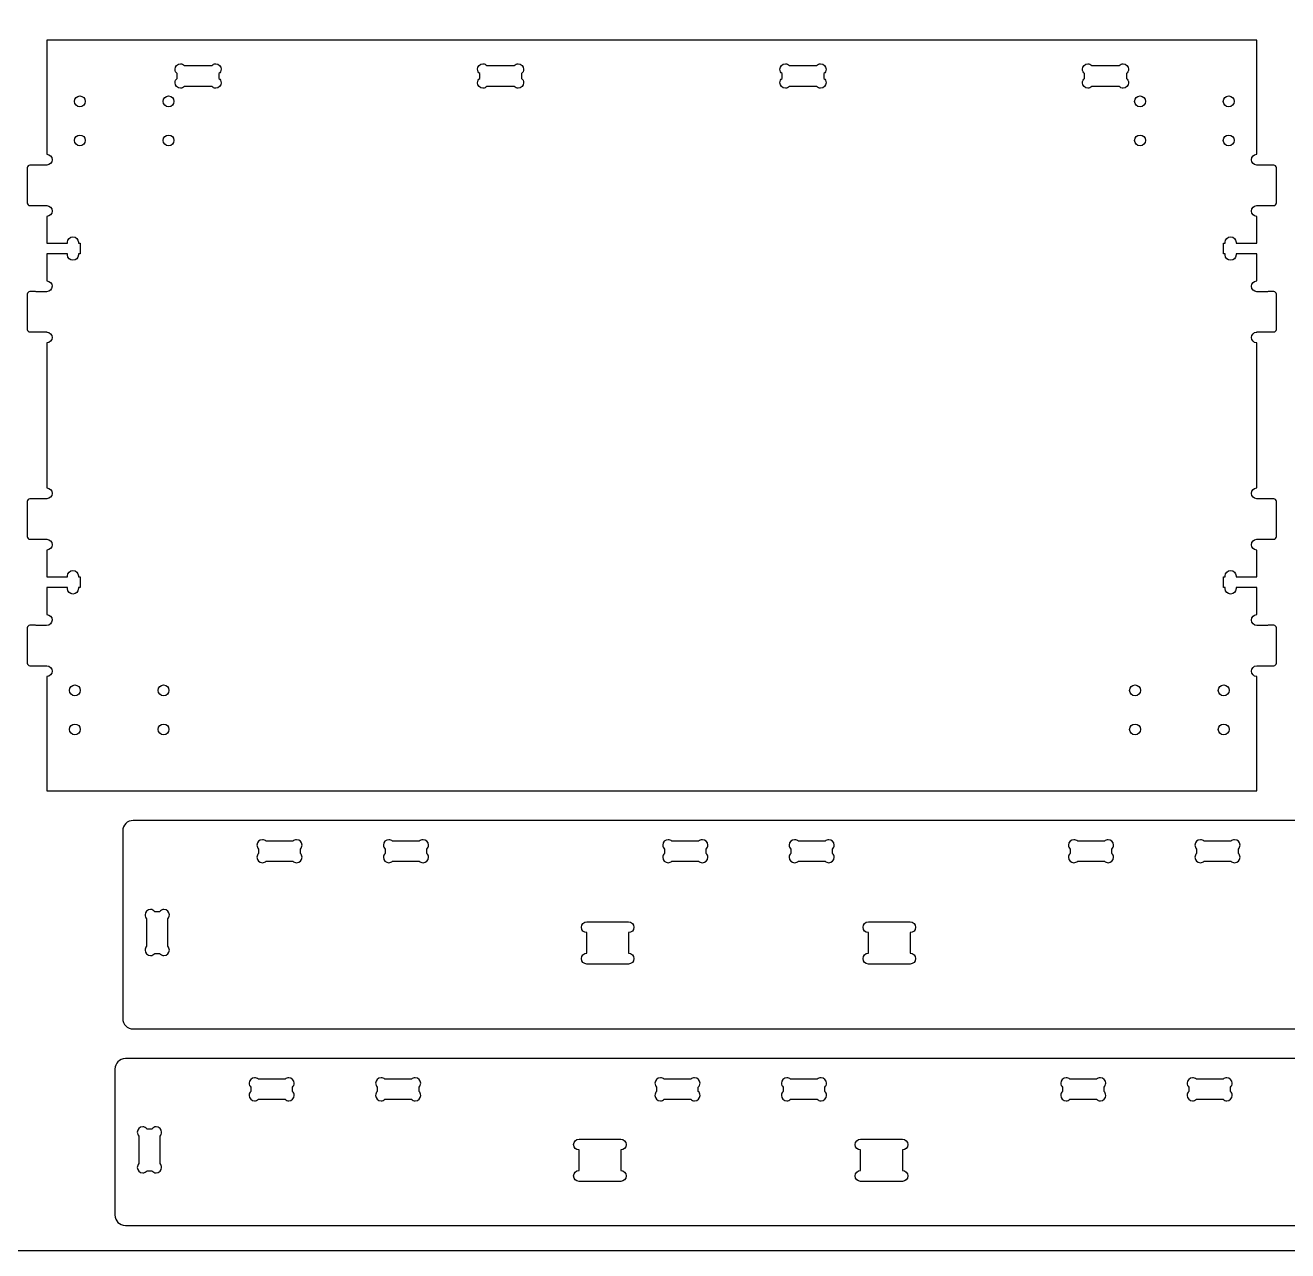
# Model space of a CAD drawing. Extents: x 0 to 4896, y 0 to 5028.
# Drawn here: x 798 to 1567, y 1248 to 1995 of the extents above; entities that cross this region are included whole.
import ezdxf

# ---------------------------------------------------------------- set-up
doc = ezdxf.new("R2010")
doc.units = 0
doc.layers.add('Layer_1', color=7, linetype='CONTINUOUS')

msp = doc.modelspace()

# ---------------------------------------------------------------- linework, layer by layer
at = {"layer": 'Layer_1', "color": 3}
msp.add_lwpolyline([(0.635, 2467.488066), (2438.984285, 2467.488066), (2438.984285, 1248.338922), (0.635, 1248.338922), (0.635, 2467.488066)], dxfattribs=at)
at = {"layer": 'Layer_1', "color": 7}
for points in [[(811.517864, 1985.670739), (811.517864, 1916.138239)], [(1548.082615, 1916.138239), (1548.082615, 1985.670739), (811.517864, 1985.670739), (811.517864, 1985.670739)], [(892.841891, 1971.242128), (892.841891, 1971.242128)], [(895.170224, 1970.280879), (911.962447, 1970.280879)], [(1077.00064, 1971.242128), (1077.00064, 1971.242128)], [(1079.328973, 1970.280879), (1096.121196, 1970.280879)], [(1261.15064, 1971.242128), (1261.15064, 1971.242128)], [(1263.478973, 1970.280879), (1280.271196, 1970.280879)], [(1445.300668, 1971.242128), (1445.300668, 1971.242128)], [(1447.629002, 1970.280879), (1464.421224, 1970.280879)], [(890.866336, 1962.343379), (890.866336, 1965.289214)], [(916.266336, 1965.289214), (916.266336, 1962.343379)], [(1075.025084, 1962.343379), (1075.025084, 1965.289214)], [(1100.425084, 1965.289214), (1100.425084, 1962.343379)], [(1259.175084, 1962.343379), (1259.175084, 1965.289214)], [(1284.575084, 1965.289214), (1284.575084, 1962.343379)], [(1443.325113, 1962.343379), (1443.325113, 1965.289214)], [(1468.725113, 1965.289214), (1468.725113, 1962.343379)], [(911.953698, 1957.360463), (895.178973, 1957.360463)], [(1096.112447, 1957.360463), (1079.337722, 1957.360463)], [(1280.262447, 1957.360463), (1263.487722, 1957.360463)], [(1464.412475, 1957.360463), (1447.63775, 1957.360463)], [(831.581889, 1951.645463), (831.581889, 1951.645463)], [(885.592167, 1951.645463), (885.592167, 1951.645463)], [(1477.050668, 1951.645463), (1477.050668, 1951.645463)], [(1531.060946, 1951.645463), (1531.060946, 1951.645463)], [(831.581889, 1927.868241), (831.581889, 1927.868241)], [(885.592167, 1927.868241), (885.592167, 1927.868241)], [(1477.050668, 1927.868241), (1477.050668, 1927.868241)], [(1531.060946, 1927.868241), (1531.060946, 1927.868241)], [(799.549667, 1907.918516), (799.549667, 1886.487408)], [(811.517864, 1909.550325), (811.517864, 1909.506016), (809.912584, 1909.506016), (801.128418, 1909.506016)], [(1558.46303, 1909.506016), (1549.678864, 1909.506016), (1548.082615, 1909.506016), (1548.082615, 1909.550325)], [(1560.041782, 1886.487408), (1560.041782, 1907.918516)], [(801.128418, 1884.899908), (805.158833, 1884.899908), (811.517864, 1884.899908), (811.517864, 1884.855881)], [(1548.082615, 1884.855881), (1548.082615, 1884.899908), (1554.432615, 1884.899908), (1558.46303, 1884.899908)], [(811.517864, 1878.267685), (811.517864, 1861.98685), (824.094251, 1861.98685), (824.094251, 1862.577823)], [(1535.497197, 1862.577823), (1535.497197, 1861.98685), (1548.082615, 1861.98685), (1548.082615, 1878.267685)], [(830.664667, 1862.577823), (830.664667, 1861.98685), (831.811336, 1861.98685), (831.811336, 1855.416434), (830.664667, 1855.416434), (830.664667, 1854.834492)], [(1528.926782, 1854.834492), (1528.926782, 1855.416434), (1527.780113, 1855.416434), (1527.780113, 1861.98685), (1528.926782, 1861.98685), (1528.926782, 1862.577823)], [(824.094251, 1854.834492), (824.094251, 1855.416434), (811.517864, 1855.416434), (811.517864, 1839.003519)], [(1548.082615, 1839.003519), (1548.082615, 1855.416434), (1535.497197, 1855.416434), (1535.497197, 1854.834492)], [(799.549667, 1830.924908), (799.549667, 1809.493516)], [(804.497587, 1832.512408), (801.128418, 1832.512408)], [(811.367722, 1832.415323), (805.273698, 1832.415323)], [(1554.31775, 1832.415323), (1548.223726, 1832.415323)], [(1558.46303, 1832.512408), (1555.093862, 1832.512408)], [(1560.041782, 1809.493516), (1560.041782, 1830.924908)], [(801.128418, 1807.906016), (805.07078, 1807.906016), (809.912584, 1807.906016), (811.517864, 1807.906016), (811.517864, 1807.86199)], [(1548.082615, 1807.86199), (1548.082615, 1807.906016), (1549.678864, 1807.906016), (1554.520668, 1807.906016), (1558.46303, 1807.906016)], [(811.517864, 1801.273794), (811.517864, 1712.911992)], [(1548.082615, 1712.911992), (1548.082615, 1801.273794)], [(799.549667, 1704.69227), (799.549667, 1683.260879)], [(811.517864, 1706.323796), (811.517864, 1706.27977), (809.912584, 1706.27977), (801.128418, 1706.27977)], [(1558.46303, 1706.27977), (1549.678864, 1706.27977), (1548.082615, 1706.27977), (1548.082615, 1706.323796)], [(1560.041782, 1683.260879), (1560.041782, 1704.69227)], [(801.128418, 1681.673379), (805.158833, 1681.673379), (811.517864, 1681.673379), (811.517864, 1681.629352)], [(1548.082615, 1681.629352), (1548.082615, 1681.673379), (1554.432615, 1681.673379), (1558.46303, 1681.673379)], [(811.517864, 1675.041156), (811.517864, 1658.760603), (824.094251, 1658.760603), (824.094251, 1659.351294)], [(1535.497197, 1659.351294), (1535.497197, 1658.760603), (1548.082615, 1658.760603), (1548.082615, 1675.041156)], [(830.664667, 1659.351294), (830.664667, 1658.760603), (831.811336, 1658.760603), (831.811336, 1652.189905), (830.664667, 1652.189905), (830.664667, 1651.607963)], [(1528.926782, 1651.607963), (1528.926782, 1652.189905), (1527.780113, 1652.189905), (1527.780113, 1658.760603), (1528.926782, 1658.760603), (1528.926782, 1659.351294)], [(824.094251, 1651.607963), (824.094251, 1652.189905), (811.517864, 1652.189905), (811.517864, 1635.77699)], [(1548.082615, 1635.77699), (1548.082615, 1652.189905), (1535.497197, 1652.189905), (1535.497197, 1651.607963)], [(799.549667, 1627.698379), (799.549667, 1606.26727)], [(804.497587, 1629.285879), (801.128418, 1629.285879)], [(811.367722, 1629.188794), (805.273698, 1629.188794)], [(1554.31775, 1629.188794), (1548.223726, 1629.188794)], [(1558.46303, 1629.285879), (1555.093862, 1629.285879)], [(1560.041782, 1606.26727), (1560.041782, 1627.698379)], [(801.128418, 1604.67977), (805.07078, 1604.67977), (809.912584, 1604.67977), (811.517864, 1604.67977), (811.517864, 1604.635461)], [(1548.082615, 1604.635461), (1548.082615, 1604.67977), (1549.678864, 1604.67977), (1554.520668, 1604.67977), (1558.46303, 1604.67977)], [(811.517864, 1598.047548), (811.517864, 1528.506016), (1548.082615, 1528.506016), (1548.082615, 1598.047548)], [(828.530502, 1592.923239), (828.530502, 1592.923239)], [(882.54078, 1592.923239), (882.54078, 1592.923239)], [(1474.00803, 1592.923239), (1474.00803, 1592.923239)], [(1528.018308, 1592.923239), (1528.018308, 1592.923239)], [(828.530502, 1569.146016), (828.530502, 1569.146016)], [(882.54078, 1569.146016), (882.54078, 1569.146016)], [(1474.00803, 1569.146016), (1474.00803, 1569.146016)], [(1528.018308, 1569.146016), (1528.018308, 1569.146016)], [(1613.297115, 1510.404283), (864.032647, 1510.404283), (864.032647, 1510.404283)], [(857.682647, 1504.054283), (857.682647, 1389.789561)], [(940.417784, 1493.012339), (940.417784, 1490.366505)], [(942.69306, 1498.701092), (942.69306, 1498.701092)], [(961.222642, 1497.76609), (945.003896, 1497.76609)], [(965.817784, 1490.366505), (965.817784, 1493.012339)], [(1017.411393, 1493.012339), (1017.411393, 1490.366505)], [(1019.686951, 1498.701092), (1019.686951, 1498.701092)], [(1038.216533, 1497.76609), (1021.997504, 1497.76609)], [(1042.811393, 1490.366505), (1042.811393, 1493.012339)], [(1187.468062, 1493.012339), (1187.468062, 1490.366505)], [(1189.743338, 1498.701092), (1189.743338, 1498.701092)], [(1208.273202, 1497.76609), (1192.054173, 1497.76609)], [(1212.868062, 1490.366505), (1212.868062, 1493.012339)], [(1264.461671, 1493.012339), (1264.461671, 1490.366505)], [(1266.737229, 1498.701092), (1266.737229, 1498.701092)], [(1285.266811, 1497.76609), (1269.047782, 1497.76609)], [(1289.861671, 1490.366505), (1289.861671, 1493.012339)], [(1434.518368, 1493.012339), (1434.518368, 1490.366505)], [(1436.793644, 1498.701092), (1436.793644, 1498.701092)], [(1455.323226, 1497.76609), (1439.104479, 1497.76609)], [(1459.918368, 1490.366505), (1459.918368, 1493.012339)], [(1511.511977, 1493.012339), (1511.511977, 1490.366505)], [(1513.787535, 1498.701092), (1513.787535, 1498.701092)], [(1532.317117, 1497.76609), (1516.098088, 1497.76609)], [(1536.911977, 1490.366505), (1536.911977, 1493.012339)], [(945.003896, 1485.613036), (961.222642, 1485.613036)], [(1021.997504, 1485.613036), (1038.216533, 1485.613036)], [(1192.054173, 1485.613036), (1208.273202, 1485.613036)], [(1269.047782, 1485.613036), (1285.266811, 1485.613036)], [(1439.104479, 1485.613036), (1455.323226, 1485.613036)], [(1516.098088, 1485.613036), (1532.317117, 1485.613036)], [(874.562922, 1456.182339), (874.562922, 1456.182339)], [(880.154309, 1454.850814), (877.208756, 1454.850814)], [(872.217091, 1450.555674), (872.217091, 1433.754703)], [(885.137507, 1433.763452), (885.137507, 1450.546925)], [(1140.231118, 1448.677203), (1165.631118, 1448.677203)], [(1140.231118, 1448.677203), (1140.231118, 1448.677203)], [(1311.698616, 1448.677203), (1337.098616, 1448.677203)], [(1311.698616, 1448.677203), (1311.698616, 1448.677203)], [(1140.231118, 1429.547616), (1140.231118, 1442.071228)], [(1165.639584, 1442.071228), (1165.631118, 1442.071228), (1165.631118, 1429.547616), (1165.639584, 1429.547616)], [(1311.698616, 1429.547616), (1311.698616, 1442.071228)], [(1337.107082, 1442.071228), (1337.098616, 1442.071228), (1337.098616, 1429.547616), (1337.107082, 1429.547616)], [(877.200007, 1429.450814), (880.154309, 1429.450814)], [(1165.631118, 1422.941923), (1140.231118, 1422.941923)], [(1337.098616, 1422.941923), (1311.698616, 1422.941923)], [(864.032647, 1383.439561), (1613.297115, 1383.439561)], [(1608.55691, 1365.33811), (859.292442, 1365.33811), (859.292442, 1365.33811)], [(852.942442, 1358.98811), (852.942442, 1270.123388)], [(937.952856, 1353.705192), (937.952856, 1353.705192)], [(1014.946747, 1353.705192), (1014.946747, 1353.705192)], [(1185.003133, 1353.705192), (1185.003133, 1353.705192)], [(1261.997024, 1353.705192), (1261.997024, 1353.705192)], [(1432.053439, 1353.705192), (1432.053439, 1353.705192)], [(1509.04733, 1353.705192), (1509.04733, 1353.705192)], [(935.67758, 1348.016721), (935.67758, 1345.370888)], [(956.482438, 1352.77019), (940.263691, 1352.77019)], [(961.07758, 1345.370888), (961.07758, 1348.016721)], [(1012.671189, 1348.016721), (1012.671189, 1345.370888)], [(1033.476329, 1352.77019), (1017.2573, 1352.77019)], [(1038.071189, 1345.370888), (1038.071189, 1348.016721)], [(1182.727858, 1348.016721), (1182.727858, 1345.370888)], [(1203.532998, 1352.77019), (1187.313969, 1352.77019)], [(1208.127858, 1345.370888), (1208.127858, 1348.016721)], [(1259.721467, 1348.016721), (1259.721467, 1345.370888)], [(1280.526607, 1352.77019), (1264.307578, 1352.77019)], [(1285.121467, 1345.370888), (1285.121467, 1348.016721)], [(1429.778164, 1348.016721), (1429.778164, 1345.370888)], [(1450.583022, 1352.77019), (1434.364275, 1352.77019)], [(1455.178164, 1345.370888), (1455.178164, 1348.016721)], [(1506.771773, 1348.016721), (1506.771773, 1345.370888)], [(1527.576913, 1352.77019), (1511.357884, 1352.77019)], [(1532.171773, 1345.370888), (1532.171773, 1348.016721)], [(940.263691, 1340.617136), (956.482438, 1340.617136)], [(1017.2573, 1340.617136), (1033.476329, 1340.617136)], [(1187.313969, 1340.617136), (1203.532998, 1340.617136)], [(1264.307578, 1340.617136), (1280.526607, 1340.617136)], [(1434.364275, 1340.617136), (1450.583022, 1340.617136)], [(1511.357884, 1340.617136), (1527.576913, 1340.617136)], [(869.822718, 1323.824914), (869.822718, 1323.824914)], [(875.414104, 1322.493108), (872.468551, 1322.493108)], [(867.476887, 1318.197968), (867.476887, 1301.396996)], [(880.397302, 1301.405745), (880.397302, 1318.189219)], [(1135.490913, 1316.310748), (1160.890913, 1316.310748)], [(1135.490913, 1316.310748), (1135.490913, 1316.310748)], [(1306.958411, 1316.310748), (1332.358411, 1316.310748)], [(1306.958411, 1316.310748), (1306.958411, 1316.310748)], [(1135.490913, 1297.181443), (1135.490913, 1309.705054)], [(1160.89938, 1309.705054), (1160.890913, 1309.705054), (1160.890913, 1297.181443), (1160.89938, 1297.181443)], [(1306.958411, 1297.181443), (1306.958411, 1309.705054)], [(1332.366878, 1309.705054), (1332.358411, 1309.705054), (1332.358411, 1297.181443), (1332.366878, 1297.181443)], [(872.459802, 1297.093108), (875.414104, 1297.093108)], [(1160.890913, 1290.575468), (1135.490913, 1290.575468)], [(1332.358411, 1290.575468), (1306.958411, 1290.575468)], [(859.292442, 1263.773388), (1608.55691, 1263.773388)]]:
    msp.add_lwpolyline(points, dxfattribs=at)
for points in [[(889.534529, 1967.935048), (889.534529, 1969.76413), (891.012527, 1971.242128), (892.841891, 1971.242128)], [(890.866336, 1965.289214), (890.058616, 1965.889783), (889.534529, 1966.846516), (889.534529, 1967.935048)], [(892.841891, 1971.242128), (893.752058, 1971.242128), (894.574171, 1970.872699), (895.170224, 1970.280879)], [(911.962447, 1970.280879), (912.5585, 1970.872699), (913.380613, 1971.242128), (914.29078, 1971.242128)], [(914.29078, 1971.242128), (916.120144, 1971.242128), (917.598142, 1969.76413), (917.598142, 1967.935048)], [(917.598142, 1967.935048), (917.598142, 1966.846516), (917.073773, 1965.889783), (916.266336, 1965.289214)], [(1073.693278, 1967.935048), (1073.693278, 1969.76413), (1075.171276, 1971.242128), (1077.00064, 1971.242128)], [(1075.025084, 1965.289214), (1074.217647, 1965.889783), (1073.693278, 1966.846516), (1073.693278, 1967.935048)], [(1077.00064, 1971.242128), (1077.911089, 1971.242128), (1078.73292, 1970.872699), (1079.328973, 1970.280879)], [(1096.121196, 1970.280879), (1096.717249, 1970.872699), (1097.539362, 1971.242128), (1098.449529, 1971.242128)], [(1098.449529, 1971.242128), (1100.278893, 1971.242128), (1101.756891, 1969.76413), (1101.756891, 1967.935048)], [(1101.756891, 1967.935048), (1101.756891, 1966.846516), (1101.232804, 1965.889783), (1100.425084, 1965.289214)], [(1257.843278, 1967.935048), (1257.843278, 1969.76413), (1259.321276, 1971.242128), (1261.15064, 1971.242128)], [(1259.175084, 1965.289214), (1258.367647, 1965.889783), (1257.843278, 1966.846516), (1257.843278, 1967.935048)], [(1261.15064, 1971.242128), (1262.061089, 1971.242128), (1262.88292, 1970.872699), (1263.478973, 1970.280879)], [(1280.271196, 1970.280879), (1280.867249, 1970.872699), (1281.689362, 1971.242128), (1282.599529, 1971.242128)], [(1282.599529, 1971.242128), (1284.428893, 1971.242128), (1285.906891, 1969.76413), (1285.906891, 1967.935048)], [(1285.906891, 1967.935048), (1285.906891, 1966.846516), (1285.382804, 1965.889783), (1284.575084, 1965.289214)], [(1441.993306, 1967.935048), (1441.993306, 1969.76413), (1443.471304, 1971.242128), (1445.300668, 1971.242128)], [(1443.325113, 1965.289214), (1442.517675, 1965.889783), (1441.993306, 1966.846516), (1441.993306, 1967.935048)], [(1445.300668, 1971.242128), (1446.211117, 1971.242128), (1447.032948, 1970.872699), (1447.629002, 1970.280879)], [(1464.421224, 1970.280879), (1465.017559, 1970.872699), (1465.83939, 1971.242128), (1466.749557, 1971.242128)], [(1466.749557, 1971.242128), (1468.578922, 1971.242128), (1470.056919, 1969.76413), (1470.056919, 1967.935048)], [(1470.056919, 1967.935048), (1470.056919, 1966.846516), (1469.532833, 1965.889783), (1468.725113, 1965.289214)], [(889.534529, 1959.697545), (889.534529, 1960.784948), (890.060027, 1961.742528), (890.866336, 1962.343379)], [(916.266336, 1962.343379), (917.072644, 1961.742528), (917.598142, 1960.784948), (917.598142, 1959.697545)], [(1073.693278, 1959.697545), (1073.693278, 1960.784948), (1074.218776, 1961.742528), (1075.025084, 1962.343379)], [(1100.425084, 1962.343379), (1101.231393, 1961.742528), (1101.756891, 1960.784948), (1101.756891, 1959.697545)], [(1257.843278, 1959.697545), (1257.843278, 1960.784948), (1258.368776, 1961.742528), (1259.175084, 1962.343379)], [(1284.575084, 1962.343379), (1285.381393, 1961.742528), (1285.906891, 1960.784948), (1285.906891, 1959.697545)], [(1441.993306, 1959.697545), (1441.993306, 1960.784948), (1442.518804, 1961.742528), (1443.325113, 1962.343379)], [(1468.725113, 1962.343379), (1469.531422, 1961.742528), (1470.056919, 1960.784948), (1470.056919, 1959.697545)], [(892.841891, 1956.399214), (891.012527, 1956.399214), (889.534529, 1957.868181), (889.534529, 1959.697545)], [(895.178973, 1957.360463), (894.582073, 1956.763563), (893.756573, 1956.399214), (892.841891, 1956.399214)], [(914.29078, 1956.399214), (913.376098, 1956.399214), (912.550316, 1956.763563), (911.953698, 1957.360463)], [(917.598142, 1959.697545), (917.598142, 1957.868181), (916.120144, 1956.399214), (914.29078, 1956.399214)], [(1077.00064, 1956.399214), (1075.171276, 1956.399214), (1073.693278, 1957.868181), (1073.693278, 1959.697545)], [(1079.337722, 1957.360463), (1078.741104, 1956.763563), (1077.915322, 1956.399214), (1077.00064, 1956.399214)], [(1098.449529, 1956.399214), (1097.534847, 1956.399214), (1096.709347, 1956.763563), (1096.112447, 1957.360463)], [(1101.756891, 1959.697545), (1101.756891, 1957.868181), (1100.278893, 1956.399214), (1098.449529, 1956.399214)], [(1261.15064, 1956.399214), (1259.321558, 1956.399214), (1257.843278, 1957.868181), (1257.843278, 1959.697545)], [(1263.487722, 1957.360463), (1262.891104, 1956.763563), (1262.065322, 1956.399214), (1261.15064, 1956.399214)], [(1282.599529, 1956.399214), (1281.684847, 1956.399214), (1280.859347, 1956.763563), (1280.262447, 1957.360463)], [(1285.906891, 1959.697545), (1285.906891, 1957.868181), (1284.428893, 1956.399214), (1282.599529, 1956.399214)], [(1445.300668, 1956.399214), (1443.471586, 1956.399214), (1441.993306, 1957.868181), (1441.993306, 1959.697545)], [(1447.63775, 1957.360463), (1447.041133, 1956.763563), (1446.21535, 1956.399214), (1445.300668, 1956.399214)], [(1466.749557, 1956.399214), (1465.834875, 1956.399214), (1465.009375, 1956.763563), (1464.412475, 1957.360463)], [(1470.056919, 1959.697545), (1470.056919, 1957.868181), (1468.578922, 1956.399214), (1466.749557, 1956.399214)], [(831.581889, 1945.03977), (829.758451, 1945.03977), (828.274527, 1946.523412), (828.274809, 1948.34685)], [(828.274809, 1948.34685), (828.274809, 1950.17057), (829.758451, 1951.645463), (831.581889, 1951.645463)], [(831.581889, 1951.645463), (833.405609, 1951.645463), (834.880502, 1950.17057), (834.880502, 1948.34685)], [(834.880502, 1948.34685), (834.880502, 1946.52313), (833.405609, 1945.03977), (831.581889, 1945.03977)], [(885.592167, 1945.03977), (883.768729, 1945.03977), (882.284804, 1946.523412), (882.285087, 1948.34685)], [(882.285087, 1948.34685), (882.285087, 1950.17057), (883.768729, 1951.645463), (885.592167, 1951.645463)], [(885.592167, 1951.645463), (887.415887, 1951.645463), (888.89078, 1950.17057), (888.89078, 1948.34685)], [(888.89078, 1948.34685), (888.89078, 1946.52313), (887.415887, 1945.03977), (885.592167, 1945.03977)], [(1473.752337, 1948.34685), (1473.752337, 1950.17057), (1475.226948, 1951.645463), (1477.050668, 1951.645463)], [(1477.050668, 1945.03977), (1475.226948, 1945.03977), (1473.752337, 1946.523412), (1473.752337, 1948.34685)], [(1477.050668, 1951.645463), (1478.874388, 1951.645463), (1480.349282, 1950.17057), (1480.349282, 1948.34685)], [(1480.349282, 1948.34685), (1480.349282, 1946.52313), (1478.874388, 1945.03977), (1477.050668, 1945.03977)], [(1527.762615, 1948.34685), (1527.762615, 1950.17057), (1529.237226, 1951.645463), (1531.060946, 1951.645463)], [(1531.060946, 1945.03977), (1529.237226, 1945.03977), (1527.762615, 1946.523412), (1527.762615, 1948.34685)], [(1531.060946, 1951.645463), (1532.884666, 1951.645463), (1534.359559, 1950.17057), (1534.359559, 1948.34685)], [(1534.359559, 1948.34685), (1534.359559, 1946.52313), (1532.884666, 1945.03977), (1531.060946, 1945.03977)], [(831.581889, 1921.262548), (829.758451, 1921.262548), (828.274527, 1922.74619), (828.274809, 1924.569628)], [(828.274809, 1924.569628), (828.274809, 1926.393348), (829.758451, 1927.868241), (831.581889, 1927.868241)], [(831.581889, 1927.868241), (833.405609, 1927.868241), (834.880502, 1926.393348), (834.880502, 1924.569628)], [(834.880502, 1924.569628), (834.880502, 1922.745908), (833.405609, 1921.262548), (831.581889, 1921.262548)], [(885.592167, 1921.262548), (883.768729, 1921.262548), (882.284804, 1922.74619), (882.285087, 1924.569628)], [(882.285087, 1924.569628), (882.285087, 1926.393348), (883.768729, 1927.868241), (885.592167, 1927.868241)], [(885.592167, 1927.868241), (887.415887, 1927.868241), (888.89078, 1926.393348), (888.89078, 1924.569628)], [(888.89078, 1924.569628), (888.89078, 1922.745908), (887.415887, 1921.262548), (885.592167, 1921.262548)], [(1473.752337, 1924.569628), (1473.752337, 1926.393348), (1475.226948, 1927.868241), (1477.050668, 1927.868241)], [(1477.050668, 1921.262548), (1475.226948, 1921.262548), (1473.752337, 1922.74619), (1473.752337, 1924.569628)], [(1477.050668, 1927.868241), (1478.874388, 1927.868241), (1480.349282, 1926.393348), (1480.349282, 1924.569628)], [(1480.349282, 1924.569628), (1480.349282, 1922.745908), (1478.874388, 1921.262548), (1477.050668, 1921.262548)], [(1527.762615, 1924.569628), (1527.762615, 1926.393348), (1529.237226, 1927.868241), (1531.060946, 1927.868241)], [(1531.060946, 1921.262548), (1529.237226, 1921.262548), (1527.762615, 1922.74619), (1527.762615, 1924.569628)], [(1531.060946, 1927.868241), (1532.884666, 1927.868241), (1534.359559, 1926.393348), (1534.359559, 1924.569628)], [(1534.359559, 1924.569628), (1534.359559, 1922.745908), (1532.884666, 1921.262548), (1531.060946, 1921.262548)], [(811.517864, 1916.138239), (813.275544, 1916.058934), (814.666336, 1914.617908), (814.666336, 1912.839908)], [(1544.925113, 1912.839908), (1544.925113, 1914.621012), (1546.320702, 1916.063168), (1548.082615, 1916.138239)], [(801.128418, 1909.506016), (800.256069, 1909.506016), (799.549667, 1908.798203), (799.549667, 1907.918516)], [(814.666336, 1912.839908), (814.666336, 1911.061625), (813.275544, 1909.629348), (811.517864, 1909.550325)], [(1548.082615, 1909.550325), (1546.320702, 1909.624832), (1544.925113, 1911.058803), (1544.925113, 1912.839908)], [(1560.041782, 1907.918516), (1560.041782, 1908.798203), (1559.335379, 1909.506016), (1558.46303, 1909.506016)], [(799.549667, 1886.487408), (799.549667, 1885.607721), (800.256069, 1884.899908), (801.128418, 1884.899908)], [(811.517864, 1884.855881), (813.275544, 1884.776576), (814.666336, 1883.344299), (814.666336, 1881.566016)], [(1544.925113, 1881.566016), (1544.925113, 1883.347403), (1546.320702, 1884.781092), (1548.082615, 1884.855881)], [(1558.46303, 1884.899908), (1559.335379, 1884.899908), (1560.041782, 1885.607721), (1560.041782, 1886.487408)], [(814.666336, 1881.566016), (814.666336, 1879.788016), (813.275544, 1878.347272), (811.517864, 1878.267685)], [(1548.082615, 1878.267685), (1546.320702, 1878.342756), (1544.925113, 1879.784912), (1544.925113, 1881.566016)], [(824.094251, 1862.577823), (824.094251, 1864.39731), (825.564347, 1865.867405), (827.383833, 1865.867405)], [(827.383833, 1865.867405), (829.20332, 1865.867405), (830.664667, 1864.39731), (830.664667, 1862.577823)], [(1528.926782, 1862.577823), (1528.926782, 1864.39731), (1530.388128, 1865.867405), (1532.207615, 1865.867405)], [(1532.207615, 1865.867405), (1534.026819, 1865.867405), (1535.497197, 1864.39731), (1535.497197, 1862.577823)], [(827.383833, 1851.544628), (825.564347, 1851.544628), (824.094251, 1853.015005), (824.094251, 1854.834492)], [(830.664667, 1854.834492), (830.664667, 1853.015005), (829.20332, 1851.544628), (827.383833, 1851.544628)], [(1532.207615, 1851.544628), (1530.388128, 1851.544628), (1528.926782, 1853.015005), (1528.926782, 1854.834492)], [(1535.497197, 1854.834492), (1535.497197, 1853.015005), (1534.026819, 1851.544628), (1532.207615, 1851.544628)], [(811.517864, 1839.003519), (813.275544, 1838.924496), (814.666336, 1837.491936), (814.666336, 1835.713936)], [(1544.925113, 1835.713936), (1544.925113, 1837.495041), (1546.320702, 1838.929012), (1548.082615, 1839.003519)], [(801.128418, 1832.512408), (800.256069, 1832.512408), (799.549667, 1831.804312), (799.549667, 1830.924908)], [(805.273698, 1832.415323), (805.006716, 1832.415323), (804.745942, 1832.453423), (804.497587, 1832.512408)], [(814.666336, 1835.713936), (814.666336, 1833.884572), (813.197087, 1832.415323), (811.367722, 1832.415323)], [(1548.223726, 1832.415323), (1546.394362, 1832.415323), (1544.925113, 1833.884572), (1544.925113, 1835.713936)], [(1555.093862, 1832.512408), (1554.845506, 1832.453423), (1554.584733, 1832.415323), (1554.31775, 1832.415323)], [(1560.041782, 1830.924908), (1560.041782, 1831.804312), (1559.335379, 1832.512408), (1558.46303, 1832.512408)], [(799.549667, 1809.493516), (799.549667, 1808.614112), (800.256069, 1807.906016), (801.128418, 1807.906016)], [(811.517864, 1807.86199), (813.275544, 1807.782403), (814.666336, 1806.341659), (814.666336, 1804.563659)], [(1544.925113, 1804.563659), (1544.925113, 1806.344481), (1546.320702, 1807.786919), (1548.082615, 1807.86199)], [(1558.46303, 1807.906016), (1559.335379, 1807.906016), (1560.041782, 1808.614112), (1560.041782, 1809.493516)], [(814.666336, 1804.563659), (814.666336, 1802.785376), (813.275544, 1801.352816), (811.517864, 1801.273794)], [(1548.082615, 1801.273794), (1546.320702, 1801.348583), (1544.925113, 1802.782272), (1544.925113, 1804.563659)], [(811.517864, 1712.911992), (813.275544, 1712.832405), (814.666336, 1711.391661), (814.666336, 1709.613379)], [(814.666336, 1709.613379), (814.666336, 1707.835379), (813.275544, 1706.402819), (811.517864, 1706.323796)], [(1544.925113, 1709.613379), (1544.925113, 1711.394483), (1546.320702, 1712.836921), (1548.082615, 1712.911992)], [(1548.082615, 1706.323796), (1546.320702, 1706.398303), (1544.925113, 1707.832274), (1544.925113, 1709.613379)], [(801.128418, 1706.27977), (800.256069, 1706.27977), (799.549667, 1705.571674), (799.549667, 1704.69227)], [(1560.041782, 1704.69227), (1560.041782, 1705.571674), (1559.335379, 1706.27977), (1558.46303, 1706.27977)], [(799.549667, 1683.260879), (799.549667, 1682.381474), (800.256069, 1681.673379), (801.128418, 1681.673379)], [(811.517864, 1681.629352), (813.275544, 1681.55033), (814.666336, 1680.11777), (814.666336, 1678.33977)], [(814.666336, 1678.33977), (814.666336, 1676.561488), (813.275544, 1675.120743), (811.517864, 1675.041156)], [(1544.925113, 1678.33977), (1544.925113, 1680.120874), (1546.320702, 1681.554845), (1548.082615, 1681.629352)], [(1548.082615, 1675.041156), (1546.320702, 1675.116228), (1544.925113, 1676.558383), (1544.925113, 1678.33977)], [(1558.46303, 1681.673379), (1559.335379, 1681.673379), (1560.041782, 1682.381474), (1560.041782, 1683.260879)], [(824.094251, 1659.351294), (824.094251, 1661.170781), (825.564347, 1662.641159), (827.383833, 1662.641159)], [(827.383833, 1662.641159), (829.20332, 1662.641159), (830.664667, 1661.170781), (830.664667, 1659.351294)], [(1528.926782, 1659.351294), (1528.926782, 1661.170781), (1530.388128, 1662.641159), (1532.207615, 1662.641159)], [(1532.207615, 1662.641159), (1534.026819, 1662.641159), (1535.497197, 1661.170781), (1535.497197, 1659.351294)], [(827.383833, 1648.318381), (825.564347, 1648.318381), (824.094251, 1649.788476), (824.094251, 1651.607963)], [(830.664667, 1651.607963), (830.664667, 1649.788476), (829.20332, 1648.318381), (827.383833, 1648.318381)], [(1532.207615, 1648.318381), (1530.388128, 1648.318381), (1528.926782, 1649.788476), (1528.926782, 1651.607963)], [(1535.497197, 1651.607963), (1535.497197, 1649.788476), (1534.026819, 1648.318381), (1532.207615, 1648.318381)], [(814.666336, 1632.487408), (814.666336, 1630.658043), (813.197087, 1629.188794), (811.367722, 1629.188794)], [(811.517864, 1635.77699), (813.275544, 1635.697968), (814.666336, 1634.265408), (814.666336, 1632.487408)], [(1544.925113, 1632.487408), (1544.925113, 1634.268512), (1546.320702, 1635.702483), (1548.082615, 1635.77699)], [(1548.223726, 1629.188794), (1546.394362, 1629.188794), (1544.925113, 1630.658043), (1544.925113, 1632.487408)], [(801.128418, 1629.285879), (800.256069, 1629.285879), (799.549667, 1628.577783), (799.549667, 1627.698379)], [(805.273698, 1629.188794), (805.006716, 1629.188794), (804.745942, 1629.226894), (804.497587, 1629.285879)], [(1555.093862, 1629.285879), (1554.845506, 1629.226894), (1554.584733, 1629.188794), (1554.31775, 1629.188794)], [(1560.041782, 1627.698379), (1560.041782, 1628.577783), (1559.335379, 1629.285879), (1558.46303, 1629.285879)], [(799.549667, 1606.26727), (799.549667, 1605.387583), (800.256069, 1604.67977), (801.128418, 1604.67977)], [(811.517864, 1604.635461), (813.275544, 1604.556156), (814.666336, 1603.11513), (814.666336, 1601.33713)], [(814.666336, 1601.33713), (814.666336, 1599.558848), (813.275544, 1598.12657), (811.517864, 1598.047548)], [(1544.925113, 1601.33713), (1544.925113, 1603.118234), (1546.320702, 1604.56039), (1548.082615, 1604.635461)], [(1548.082615, 1598.047548), (1546.320702, 1598.122054), (1544.925113, 1599.556025), (1544.925113, 1601.33713)], [(1558.46303, 1604.67977), (1559.335379, 1604.67977), (1560.041782, 1605.387583), (1560.041782, 1606.26727)], [(825.231889, 1589.616159), (825.231889, 1591.439596), (826.706782, 1592.923239), (828.530502, 1592.923239)], [(828.530502, 1592.923239), (830.354222, 1592.923239), (831.837864, 1591.439596), (831.837864, 1589.616159)], [(879.242167, 1589.616159), (879.242167, 1591.439596), (880.71706, 1592.923239), (882.54078, 1592.923239)], [(882.54078, 1592.923239), (884.3645, 1592.923239), (885.848142, 1591.439596), (885.848142, 1589.616159)], [(1470.700668, 1589.616159), (1470.700668, 1591.439596), (1472.18431, 1592.923239), (1474.00803, 1592.923239)], [(1474.00803, 1592.923239), (1475.83175, 1592.923239), (1477.306362, 1591.439596), (1477.306362, 1589.616159)], [(1524.710946, 1589.616159), (1524.710946, 1591.439596), (1526.194588, 1592.923239), (1528.018308, 1592.923239)], [(1528.018308, 1592.923239), (1529.842028, 1592.923239), (1531.316639, 1591.439596), (1531.316639, 1589.616159)], [(828.530502, 1586.317545), (826.706782, 1586.317545), (825.231889, 1587.792439), (825.231889, 1589.616159)], [(831.837864, 1589.616159), (831.837864, 1587.792439), (830.354222, 1586.317545), (828.530502, 1586.317545)], [(882.54078, 1586.317545), (880.71706, 1586.317545), (879.242167, 1587.792439), (879.242167, 1589.616159)], [(885.848142, 1589.616159), (885.848142, 1587.792439), (884.3645, 1586.317545), (882.54078, 1586.317545)], [(1474.00803, 1586.317545), (1472.18431, 1586.317545), (1470.700668, 1587.792439), (1470.700668, 1589.616159)], [(1477.306362, 1589.616159), (1477.306362, 1587.792439), (1475.83175, 1586.317545), (1474.00803, 1586.317545)], [(1528.018308, 1586.317545), (1526.194588, 1586.317545), (1524.710946, 1587.792439), (1524.710946, 1589.616159)], [(1531.316639, 1589.616159), (1531.316639, 1587.792439), (1529.842028, 1586.317545), (1528.018308, 1586.317545)], [(825.231889, 1565.838936), (825.231889, 1567.662374), (826.706782, 1569.146016), (828.530502, 1569.146016)], [(828.530502, 1569.146016), (830.354222, 1569.146016), (831.837864, 1567.662374), (831.837864, 1565.838936)], [(879.242167, 1565.838936), (879.242167, 1567.662374), (880.71706, 1569.146016), (882.54078, 1569.146016)], [(882.54078, 1569.146016), (884.3645, 1569.146016), (885.848142, 1567.662374), (885.848142, 1565.838936)], [(1470.700668, 1565.838936), (1470.700668, 1567.662374), (1472.18431, 1569.146016), (1474.00803, 1569.146016)], [(1474.00803, 1569.146016), (1475.83175, 1569.146016), (1477.306362, 1567.662374), (1477.306362, 1565.838936)], [(1524.710946, 1565.838936), (1524.710946, 1567.662374), (1526.194588, 1569.146016), (1528.018308, 1569.146016)], [(1528.018308, 1569.146016), (1529.842028, 1569.146016), (1531.316639, 1567.662374), (1531.316639, 1565.838936)], [(828.530502, 1562.540323), (826.706782, 1562.540323), (825.231889, 1564.015216), (825.231889, 1565.838936)], [(831.837864, 1565.838936), (831.837864, 1564.015216), (830.354222, 1562.540323), (828.530502, 1562.540323)], [(882.54078, 1562.540323), (880.71706, 1562.540323), (879.242167, 1564.015216), (879.242167, 1565.838936)], [(885.848142, 1565.838936), (885.848142, 1564.015216), (884.3645, 1562.540323), (882.54078, 1562.540323)], [(1474.00803, 1562.540323), (1472.18431, 1562.540323), (1470.700668, 1564.015216), (1470.700668, 1565.838936)], [(1477.306362, 1565.838936), (1477.306362, 1564.015216), (1475.83175, 1562.540323), (1474.00803, 1562.540323)], [(1528.018308, 1562.540323), (1526.194588, 1562.540323), (1524.710946, 1564.015216), (1524.710946, 1565.838936)], [(1531.316639, 1565.838936), (1531.316639, 1564.015216), (1529.842028, 1562.540323), (1528.018308, 1562.540323)], [(864.032647, 1510.404283), (860.514464, 1510.404283), (857.682647, 1507.572183), (857.682647, 1504.054283)], [(942.69306, 1498.701092), (940.863696, 1498.701092), (939.394729, 1497.231843), (939.394729, 1495.402479)], [(939.394729, 1495.402479), (939.394729, 1494.458728), (939.787018, 1493.61319), (940.417784, 1493.012339)], [(945.003896, 1497.76609), (944.409253, 1498.347185), (943.593913, 1498.701092), (942.69306, 1498.701092)], [(963.533478, 1498.701092), (962.632342, 1498.701092), (961.817567, 1498.347468), (961.222642, 1497.76609)], [(966.84084, 1495.402479), (966.84084, 1497.231843), (965.362842, 1498.701092), (963.533478, 1498.701092)], [(965.817784, 1493.012339), (966.446576, 1493.612908), (966.84084, 1494.460421), (966.84084, 1495.402479)], [(1019.686951, 1498.701092), (1017.857587, 1498.701092), (1016.388338, 1497.231843), (1016.388338, 1495.402479)], [(1016.388338, 1495.402479), (1016.388338, 1494.458728), (1016.780627, 1493.61319), (1017.411393, 1493.012339)], [(1021.997504, 1497.76609), (1021.402862, 1498.347185), (1020.588087, 1498.701092), (1019.686951, 1498.701092)], [(1040.527087, 1498.701092), (1039.626233, 1498.701092), (1038.811176, 1498.347468), (1038.216533, 1497.76609)], [(1043.834449, 1495.402479), (1043.834449, 1497.231843), (1042.356451, 1498.701092), (1040.527087, 1498.701092)], [(1042.811393, 1493.012339), (1043.439902, 1493.612908), (1043.834449, 1494.460421), (1043.834449, 1495.402479)], [(1189.743338, 1498.701092), (1187.913973, 1498.701092), (1186.445007, 1497.231843), (1186.445007, 1495.402479)], [(1186.445007, 1495.402479), (1186.445007, 1494.458728), (1186.837296, 1493.61319), (1187.468062, 1493.012339)], [(1192.054173, 1497.76609), (1191.459531, 1498.347185), (1190.644191, 1498.701092), (1189.743338, 1498.701092)], [(1210.583756, 1498.701092), (1209.68262, 1498.701092), (1208.867844, 1498.347468), (1208.273202, 1497.76609)], [(1213.891118, 1495.402479), (1213.891118, 1497.231843), (1212.41312, 1498.701092), (1210.583756, 1498.701092)], [(1212.868062, 1493.012339), (1213.496853, 1493.612908), (1213.891118, 1494.460421), (1213.891118, 1495.402479)], [(1266.737229, 1498.701092), (1264.907864, 1498.701092), (1263.438616, 1497.231843), (1263.438616, 1495.402479)], [(1263.438616, 1495.402479), (1263.438616, 1494.458728), (1263.830904, 1493.61319), (1264.461671, 1493.012339)], [(1269.047782, 1497.76609), (1268.45314, 1498.347185), (1267.638364, 1498.701092), (1266.737229, 1498.701092)], [(1287.577647, 1498.701092), (1286.676511, 1498.701092), (1285.861453, 1498.347468), (1285.266811, 1497.76609)], [(1290.884727, 1495.402479), (1290.884727, 1497.231843), (1289.407011, 1498.701092), (1287.577647, 1498.701092)], [(1289.861671, 1493.012339), (1290.490462, 1493.612908), (1290.884727, 1494.460421), (1290.884727, 1495.402479)], [(1436.793644, 1498.701092), (1434.964279, 1498.701092), (1433.495313, 1497.231843), (1433.495313, 1495.402479)], [(1433.495313, 1495.402479), (1433.495313, 1494.458728), (1433.887602, 1493.61319), (1434.518368, 1493.012339)], [(1439.104479, 1497.76609), (1438.509837, 1498.347185), (1437.694497, 1498.701092), (1436.793644, 1498.701092)], [(1457.634062, 1498.701092), (1456.732926, 1498.701092), (1455.917868, 1498.347468), (1455.323226, 1497.76609)], [(1460.941424, 1495.402479), (1460.941424, 1497.231843), (1459.463426, 1498.701092), (1457.634062, 1498.701092)], [(1459.918368, 1493.012339), (1460.547159, 1493.612908), (1460.941424, 1494.460421), (1460.941424, 1495.402479)], [(1513.787535, 1498.701092), (1511.95817, 1498.701092), (1510.488922, 1497.231843), (1510.488922, 1495.402479)], [(1510.488922, 1495.402479), (1510.488922, 1494.458728), (1510.88121, 1493.61319), (1511.511977, 1493.012339)], [(1516.098088, 1497.76609), (1515.503446, 1498.347185), (1514.68867, 1498.701092), (1513.787535, 1498.701092)], [(1534.62767, 1498.701092), (1533.726817, 1498.701092), (1532.911759, 1498.347468), (1532.317117, 1497.76609)], [(1537.935033, 1495.402479), (1537.935033, 1497.231843), (1536.457317, 1498.701092), (1534.62767, 1498.701092)], [(1536.911977, 1493.012339), (1537.540768, 1493.612908), (1537.935033, 1494.460421), (1537.935033, 1495.402479)], [(940.417784, 1490.366505), (939.787018, 1489.765936), (939.394729, 1488.920399), (939.394729, 1487.976648)], [(939.394729, 1487.976648), (939.394729, 1486.147283), (940.863696, 1484.669285), (942.69306, 1484.669285)], [(942.69306, 1484.669285), (943.593913, 1484.669285), (944.409253, 1485.031659), (945.003896, 1485.613036)], [(961.222642, 1485.613036), (961.817284, 1485.031376), (962.632342, 1484.669285), (963.533478, 1484.669285)], [(963.533478, 1484.669285), (965.362842, 1484.669285), (966.84084, 1486.147283), (966.84084, 1487.976648)], [(966.84084, 1487.976648), (966.84084, 1488.918423), (966.446576, 1489.766219), (965.817784, 1490.366505)], [(1017.411393, 1490.366505), (1016.780627, 1489.765936), (1016.388338, 1488.920399), (1016.388338, 1487.976648)], [(1016.388338, 1487.976648), (1016.388338, 1486.147283), (1017.857587, 1484.669285), (1019.686951, 1484.669285)], [(1019.686951, 1484.669285), (1020.588087, 1484.669285), (1021.402862, 1485.031659), (1021.997504, 1485.613036)], [(1038.216533, 1485.613036), (1038.811176, 1485.031376), (1039.625951, 1484.669285), (1040.527087, 1484.669285)], [(1040.527087, 1484.669285), (1042.356451, 1484.669285), (1043.834449, 1486.147283), (1043.834449, 1487.976648)], [(1043.834449, 1487.976648), (1043.834449, 1488.918423), (1043.439902, 1489.766219), (1042.811393, 1490.366505)], [(1187.468062, 1490.366505), (1186.837296, 1489.765936), (1186.445007, 1488.920399), (1186.445007, 1487.976648)], [(1186.445007, 1487.976648), (1186.445007, 1486.147283), (1187.913973, 1484.669285), (1189.743338, 1484.669285)], [(1189.743338, 1484.669285), (1190.644191, 1484.669285), (1191.459531, 1485.031659), (1192.054173, 1485.613036)], [(1208.273202, 1485.613036), (1208.867562, 1485.031376), (1209.68262, 1484.669285), (1210.583756, 1484.669285)], [(1210.583756, 1484.669285), (1212.41312, 1484.669285), (1213.891118, 1486.147283), (1213.891118, 1487.976648)], [(1213.891118, 1487.976648), (1213.891118, 1488.918423), (1213.496853, 1489.766219), (1212.868062, 1490.366505)], [(1264.461671, 1490.366505), (1263.830904, 1489.765936), (1263.438616, 1488.920399), (1263.438616, 1487.976648)], [(1263.438616, 1487.976648), (1263.438616, 1486.147283), (1264.907864, 1484.669285), (1266.737229, 1484.669285)], [(1266.737229, 1484.669285), (1267.638364, 1484.669285), (1268.45314, 1485.031659), (1269.047782, 1485.613036)], [(1285.266811, 1485.613036), (1285.861453, 1485.031376), (1286.676511, 1484.669285), (1287.577647, 1484.669285)], [(1287.577647, 1484.669285), (1289.406729, 1484.669285), (1290.884727, 1486.147283), (1290.884727, 1487.976648)], [(1290.884727, 1487.976648), (1290.884727, 1488.918423), (1290.490462, 1489.766219), (1289.861671, 1490.366505)], [(1434.518368, 1490.366505), (1433.887602, 1489.765936), (1433.495313, 1488.920399), (1433.495313, 1487.976648)], [(1433.495313, 1487.976648), (1433.495313, 1486.147283), (1434.964279, 1484.669285), (1436.793644, 1484.669285)], [(1436.793644, 1484.669285), (1437.694497, 1484.669285), (1438.509837, 1485.031659), (1439.104479, 1485.613036)], [(1455.323226, 1485.613036), (1455.917868, 1485.031376), (1456.732926, 1484.669285), (1457.634062, 1484.669285)], [(1457.634062, 1484.669285), (1459.463426, 1484.669285), (1460.941424, 1486.147283), (1460.941424, 1487.976648)], [(1460.941424, 1487.976648), (1460.941424, 1488.918423), (1460.547159, 1489.766219), (1459.918368, 1490.366505)], [(1511.511977, 1490.366505), (1510.88121, 1489.765936), (1510.488922, 1488.920399), (1510.488922, 1487.976648)], [(1510.488922, 1487.976648), (1510.488922, 1486.147283), (1511.95817, 1484.669285), (1513.787535, 1484.669285)], [(1513.787535, 1484.669285), (1514.68867, 1484.669285), (1515.503446, 1485.031659), (1516.098088, 1485.613036)], [(1532.317117, 1485.613036), (1532.911759, 1485.031376), (1533.726817, 1484.669285), (1534.62767, 1484.669285)], [(1534.62767, 1484.669285), (1536.457035, 1484.669285), (1537.935033, 1486.147283), (1537.935033, 1487.976648)], [(1537.935033, 1487.976648), (1537.935033, 1488.918423), (1537.540768, 1489.766219), (1536.911977, 1490.366505)], [(874.562922, 1456.182339), (872.73384, 1456.182339), (871.25556, 1454.713372), (871.25556, 1452.884008)], [(871.25556, 1452.884008), (871.25556, 1451.973841), (871.625271, 1451.15201), (872.217091, 1450.555674)], [(877.208756, 1454.850814), (876.608187, 1455.658252), (875.651453, 1456.182339), (874.562922, 1456.182339)], [(882.800424, 1456.182339), (881.713022, 1456.182339), (880.755442, 1455.657123), (880.154309, 1454.850814)], [(886.098756, 1452.884008), (886.098756, 1454.713372), (884.629789, 1456.182339), (882.800424, 1456.182339)], [(885.137507, 1450.546925), (885.734407, 1451.143825), (886.098756, 1451.969325), (886.098756, 1452.884008)], [(1136.923756, 1445.37859), (1136.923756, 1447.207954), (1138.401753, 1448.677203), (1140.231118, 1448.677203)], [(1140.231118, 1442.071228), (1138.401753, 1442.071228), (1136.923756, 1443.549225), (1136.923756, 1445.37859)], [(1165.631118, 1448.677203), (1165.63394, 1448.677203), (1165.636762, 1448.677203), (1165.639584, 1448.677203)], [(1165.639584, 1448.677203), (1167.468667, 1448.677203), (1168.937916, 1447.207954), (1168.937916, 1445.37859)], [(1168.937916, 1445.37859), (1168.937916, 1443.549225), (1167.468667, 1442.071228), (1165.639584, 1442.071228)], [(1308.391536, 1445.37859), (1308.391536, 1447.207954), (1309.869251, 1448.677203), (1311.698616, 1448.677203)], [(1311.698616, 1442.071228), (1309.869251, 1442.071228), (1308.391536, 1443.549225), (1308.391536, 1445.37859)], [(1337.098616, 1448.677203), (1337.101438, 1448.677203), (1337.10426, 1448.677203), (1337.107082, 1448.677203)], [(1337.107082, 1448.677203), (1338.936164, 1448.677203), (1340.405696, 1447.207954), (1340.405413, 1445.37859)], [(1340.405413, 1445.37859), (1340.405413, 1443.549225), (1338.936164, 1442.071228), (1337.107082, 1442.071228)], [(872.217091, 1433.754703), (871.625271, 1433.158368), (871.25556, 1432.336536), (871.25556, 1431.42637)], [(871.25556, 1431.42637), (871.25556, 1429.597005), (872.73384, 1428.128039), (874.562922, 1428.127756)], [(882.800424, 1428.127756), (884.629507, 1428.127756), (886.098756, 1429.597005), (886.098756, 1431.42637)], [(886.098756, 1431.42637), (886.098756, 1432.341052), (885.734407, 1433.166552), (885.137507, 1433.763452)], [(874.562922, 1428.127756), (875.648349, 1428.127756), (876.598873, 1428.647328), (877.200007, 1429.450814)], [(880.154309, 1429.450814), (880.755442, 1428.646199), (881.713869, 1428.128039), (882.800424, 1428.127756)], [(1136.923756, 1426.240536), (1136.923756, 1428.069901), (1138.401753, 1429.547616), (1140.231118, 1429.547616)], [(1140.231118, 1422.941923), (1138.401753, 1422.941923), (1136.923756, 1424.411172), (1136.923756, 1426.240536)], [(1165.639584, 1422.941923), (1165.636762, 1422.941923), (1165.63394, 1422.941923), (1165.631118, 1422.941923)], [(1165.639584, 1429.547616), (1167.468667, 1429.547616), (1168.937916, 1428.069619), (1168.937916, 1426.240536)], [(1168.937916, 1426.240536), (1168.937916, 1424.411172), (1167.468667, 1422.941923), (1165.639584, 1422.941923)], [(1308.391536, 1426.240536), (1308.391536, 1428.069901), (1309.869251, 1429.547616), (1311.698616, 1429.547616)], [(1311.698616, 1422.941923), (1309.869251, 1422.941923), (1308.391536, 1424.411172), (1308.391536, 1426.240536)], [(1337.107082, 1422.941923), (1337.10426, 1422.941923), (1337.101438, 1422.941923), (1337.098616, 1422.941923)], [(1337.107082, 1429.547616), (1338.936164, 1429.547616), (1340.405696, 1428.069619), (1340.405413, 1426.240536)], [(1340.405413, 1426.240536), (1340.405413, 1424.411172), (1338.936164, 1422.941923), (1337.107082, 1422.941923)], [(857.682647, 1389.789561), (857.682647, 1386.271661), (860.514747, 1383.439561), (864.032647, 1383.439561)], [(859.292442, 1365.33811), (855.77426, 1365.33811), (852.942442, 1362.50601), (852.942442, 1358.98811)], [(937.952856, 1353.705192), (936.123491, 1353.705192), (934.654524, 1352.235943), (934.654524, 1350.406579)], [(940.263691, 1352.77019), (939.669049, 1353.351568), (938.853709, 1353.705192), (937.952856, 1353.705192)], [(958.793273, 1353.705192), (957.892138, 1353.705192), (957.077362, 1353.35185), (956.482438, 1352.77019)], [(962.100636, 1350.406579), (962.100636, 1352.235943), (960.622638, 1353.705192), (958.793273, 1353.705192)], [(1014.946747, 1353.705192), (1013.117382, 1353.705192), (1011.648133, 1352.235943), (1011.648133, 1350.406579)], [(1017.2573, 1352.77019), (1016.662658, 1353.351568), (1015.847882, 1353.705192), (1014.946747, 1353.705192)], [(1035.786882, 1353.705192), (1034.886029, 1353.705192), (1034.070971, 1353.35185), (1033.476329, 1352.77019)], [(1039.094244, 1350.406579), (1039.094244, 1352.235943), (1037.616247, 1353.705192), (1035.786882, 1353.705192)], [(1185.003133, 1353.705192), (1183.173769, 1353.705192), (1181.704802, 1352.235943), (1181.704802, 1350.406579)], [(1187.313969, 1352.77019), (1186.719327, 1353.351568), (1185.903987, 1353.705192), (1185.003133, 1353.705192)], [(1205.843551, 1353.705192), (1204.942416, 1353.705192), (1204.12764, 1353.35185), (1203.532998, 1352.77019)], [(1209.150913, 1350.406579), (1209.150913, 1352.235943), (1207.672916, 1353.705192), (1205.843551, 1353.705192)], [(1261.997024, 1353.705192), (1260.16766, 1353.705192), (1258.698411, 1352.235943), (1258.698411, 1350.406579)], [(1264.307578, 1352.77019), (1263.712936, 1353.351568), (1262.89816, 1353.705192), (1261.997024, 1353.705192)], [(1282.837442, 1353.705192), (1281.936307, 1353.705192), (1281.121249, 1353.35185), (1280.526607, 1352.77019)], [(1286.144522, 1350.406579), (1286.144522, 1352.235943), (1284.666807, 1353.705192), (1282.837442, 1353.705192)], [(1432.053439, 1353.705192), (1430.224075, 1353.705192), (1428.755108, 1352.235943), (1428.755108, 1350.406579)], [(1434.364275, 1352.77019), (1433.769633, 1353.351568), (1432.954293, 1353.705192), (1432.053439, 1353.705192)], [(1452.893857, 1353.705192), (1451.992722, 1353.705192), (1451.177664, 1353.35185), (1450.583022, 1352.77019)], [(1456.201219, 1350.406579), (1456.201219, 1352.235943), (1454.723222, 1353.705192), (1452.893857, 1353.705192)], [(1509.04733, 1353.705192), (1507.217966, 1353.705192), (1505.748717, 1352.235943), (1505.748717, 1350.406579)], [(1511.357884, 1352.77019), (1510.763242, 1353.351568), (1509.948466, 1353.705192), (1509.04733, 1353.705192)], [(1529.887466, 1353.705192), (1528.986613, 1353.705192), (1528.171555, 1353.35185), (1527.576913, 1352.77019)], [(1533.194828, 1350.406579), (1533.194828, 1352.235943), (1531.717113, 1353.705192), (1529.887466, 1353.705192)], [(934.654524, 1350.406579), (934.654524, 1349.462828), (935.046813, 1348.61729), (935.67758, 1348.016721)], [(935.67758, 1345.370888), (935.046813, 1344.770036), (934.654524, 1343.924499), (934.654524, 1342.980748)], [(961.07758, 1348.016721), (961.706371, 1348.617008), (962.100636, 1349.464803), (962.100636, 1350.406579)], [(962.100636, 1342.980748), (962.100636, 1343.922805), (961.706371, 1344.770319), (961.07758, 1345.370888)], [(1011.648133, 1350.406579), (1011.648133, 1349.462828), (1012.040422, 1348.61729), (1012.671189, 1348.016721)], [(1012.671189, 1345.370888), (1012.040422, 1344.770036), (1011.648133, 1343.924499), (1011.648133, 1342.980748)], [(1038.071189, 1348.016721), (1038.699698, 1348.617008), (1039.094244, 1349.464803), (1039.094244, 1350.406579)], [(1039.094244, 1342.980748), (1039.094244, 1343.922805), (1038.699698, 1344.770319), (1038.071189, 1345.370888)], [(1181.704802, 1350.406579), (1181.704802, 1349.462828), (1182.097091, 1348.61729), (1182.727858, 1348.016721)], [(1182.727858, 1345.370888), (1182.097091, 1344.770036), (1181.704802, 1343.924499), (1181.704802, 1342.980748)], [(1208.127858, 1348.016721), (1208.756649, 1348.617008), (1209.150913, 1349.464803), (1209.150913, 1350.406579)], [(1209.150913, 1342.980748), (1209.150913, 1343.922805), (1208.756649, 1344.770319), (1208.127858, 1345.370888)], [(1258.698411, 1350.406579), (1258.698411, 1349.462828), (1259.0907, 1348.61729), (1259.721467, 1348.016721)], [(1259.721467, 1345.370888), (1259.0907, 1344.770036), (1258.698411, 1343.924499), (1258.698411, 1342.980748)], [(1285.121467, 1348.016721), (1285.750258, 1348.617008), (1286.144522, 1349.464803), (1286.144522, 1350.406579)], [(1286.144522, 1342.980748), (1286.144522, 1343.922805), (1285.750258, 1344.770319), (1285.121467, 1345.370888)], [(1428.755108, 1350.406579), (1428.755108, 1349.462828), (1429.147397, 1348.61729), (1429.778164, 1348.016721)], [(1429.778164, 1345.370888), (1429.147397, 1344.770036), (1428.755108, 1343.924499), (1428.755108, 1342.980748)], [(1455.178164, 1348.016721), (1455.806955, 1348.617008), (1456.201219, 1349.464803), (1456.201219, 1350.406579)], [(1456.201219, 1342.980748), (1456.201219, 1343.922805), (1455.806955, 1344.770319), (1455.178164, 1345.370888)], [(1505.748717, 1350.406579), (1505.748717, 1349.462828), (1506.141006, 1348.61729), (1506.771773, 1348.016721)], [(1506.771773, 1345.370888), (1506.141006, 1344.770036), (1505.748717, 1343.924499), (1505.748717, 1342.980748)], [(1532.171773, 1348.016721), (1532.800564, 1348.617008), (1533.194828, 1349.464803), (1533.194828, 1350.406579)], [(1533.194828, 1342.980748), (1533.194828, 1343.922805), (1532.800564, 1344.770319), (1532.171773, 1345.370888)], [(934.654524, 1342.980748), (934.654524, 1341.151383), (936.123491, 1339.673385), (937.952856, 1339.673385)], [(937.952856, 1339.673385), (938.853709, 1339.673385), (939.669049, 1340.036041), (940.263691, 1340.617136)], [(956.482438, 1340.617136), (957.07708, 1340.035759), (957.892138, 1339.673385), (958.793273, 1339.673385)], [(958.793273, 1339.673385), (960.622638, 1339.673385), (962.100636, 1341.151383), (962.100636, 1342.980748)], [(1011.648133, 1342.980748), (1011.648133, 1341.151383), (1013.117382, 1339.673385), (1014.946747, 1339.673385)], [(1014.946747, 1339.673385), (1015.847882, 1339.673385), (1016.662658, 1340.036041), (1017.2573, 1340.617136)], [(1033.476329, 1340.617136), (1034.070971, 1340.035759), (1034.885747, 1339.673385), (1035.786882, 1339.673385)], [(1035.786882, 1339.673385), (1037.616247, 1339.673385), (1039.094244, 1341.151383), (1039.094244, 1342.980748)], [(1181.704802, 1342.980748), (1181.704802, 1341.151383), (1183.173769, 1339.673385), (1185.003133, 1339.673385)], [(1185.003133, 1339.673385), (1185.903987, 1339.673385), (1186.719327, 1340.036041), (1187.313969, 1340.617136)], [(1203.532998, 1340.617136), (1204.127358, 1340.035759), (1204.942416, 1339.673385), (1205.843551, 1339.673385)], [(1205.843551, 1339.673385), (1207.672916, 1339.673385), (1209.150913, 1341.151383), (1209.150913, 1342.980748)], [(1258.698411, 1342.980748), (1258.698411, 1341.151383), (1260.16766, 1339.673385), (1261.997024, 1339.673385)], [(1261.997024, 1339.673385), (1262.89816, 1339.673385), (1263.712936, 1340.036041), (1264.307578, 1340.617136)], [(1280.526607, 1340.617136), (1281.121249, 1340.035759), (1281.936307, 1339.673385), (1282.837442, 1339.673385)], [(1282.837442, 1339.673385), (1284.666524, 1339.673385), (1286.144522, 1341.151383), (1286.144522, 1342.980748)], [(1428.755108, 1342.980748), (1428.755108, 1341.151383), (1430.224075, 1339.673385), (1432.053439, 1339.673385)], [(1432.053439, 1339.673385), (1432.954293, 1339.673385), (1433.769633, 1340.036041), (1434.364275, 1340.617136)], [(1450.583022, 1340.617136), (1451.177664, 1340.035759), (1451.992722, 1339.673385), (1452.893857, 1339.673385)], [(1452.893857, 1339.673385), (1454.723222, 1339.673385), (1456.201219, 1341.151383), (1456.201219, 1342.980748)], [(1505.748717, 1342.980748), (1505.748717, 1341.151383), (1507.217966, 1339.673385), (1509.04733, 1339.673385)], [(1509.04733, 1339.673385), (1509.948466, 1339.673385), (1510.763242, 1340.036041), (1511.357884, 1340.617136)], [(1527.576913, 1340.617136), (1528.171555, 1340.035759), (1528.986613, 1339.673385), (1529.887466, 1339.673385)], [(1529.887466, 1339.673385), (1531.71683, 1339.673385), (1533.194828, 1341.151383), (1533.194828, 1342.980748)], [(869.822718, 1323.824914), (867.993636, 1323.824914), (866.515356, 1322.355665), (866.515356, 1320.526301)], [(872.468551, 1322.493108), (871.867982, 1323.300545), (870.911249, 1323.824914), (869.822718, 1323.824914)], [(878.06022, 1323.824914), (876.972818, 1323.824914), (876.015238, 1323.299416), (875.414104, 1322.493108)], [(881.358551, 1320.526301), (881.358551, 1322.355665), (879.889584, 1323.824914), (878.06022, 1323.824914)], [(866.515356, 1320.526301), (866.515356, 1319.616134), (866.885067, 1318.794303), (867.476887, 1318.197968)], [(880.397302, 1318.189219), (880.994202, 1318.786119), (881.358551, 1319.611619), (881.358551, 1320.526301)], [(1132.183551, 1313.012134), (1132.183551, 1314.841499), (1133.661549, 1316.310748), (1135.490913, 1316.310748)], [(1160.890913, 1316.310748), (1160.893736, 1316.310748), (1160.896558, 1316.310748), (1160.89938, 1316.310748)], [(1160.89938, 1316.310748), (1162.728462, 1316.310748), (1164.197711, 1314.841499), (1164.197711, 1313.012134)], [(1303.651331, 1313.012134), (1303.651331, 1314.841499), (1305.129047, 1316.310748), (1306.958411, 1316.310748)], [(1332.358411, 1316.310748), (1332.361233, 1316.310748), (1332.364056, 1316.310748), (1332.366878, 1316.310748)], [(1332.366878, 1316.310748), (1334.19596, 1316.310748), (1335.665491, 1314.841499), (1335.665209, 1313.012134)], [(1135.490913, 1309.705054), (1133.661549, 1309.705054), (1132.183551, 1311.183052), (1132.183551, 1313.012134)], [(1164.197711, 1313.012134), (1164.197711, 1311.18277), (1162.728462, 1309.705054), (1160.89938, 1309.705054)], [(1306.958411, 1309.705054), (1305.129047, 1309.705054), (1303.651331, 1311.183052), (1303.651331, 1313.012134)], [(1335.665209, 1313.012134), (1335.665209, 1311.18277), (1334.19596, 1309.705054), (1332.366878, 1309.705054)], [(867.476887, 1301.396996), (866.885067, 1300.800943), (866.515356, 1299.97883), (866.515356, 1299.068663)], [(866.515356, 1299.068663), (866.515356, 1297.239299), (867.993636, 1295.770614), (869.822718, 1295.770332)], [(878.06022, 1295.770332), (879.889302, 1295.770332), (881.358551, 1297.239299), (881.358551, 1299.068663)], [(881.358551, 1299.068663), (881.358551, 1299.983345), (880.994202, 1300.808845), (880.397302, 1301.405745)], [(869.822718, 1295.770332), (870.908144, 1295.770332), (871.858669, 1296.289621), (872.459802, 1297.093108)], [(875.414104, 1297.093108), (876.015238, 1296.288492), (876.973664, 1295.770614), (878.06022, 1295.770332)], [(1132.183551, 1293.874081), (1132.183551, 1295.703445), (1133.661549, 1297.181443), (1135.490913, 1297.181443)], [(1135.490913, 1290.575468), (1133.661549, 1290.575468), (1132.183551, 1292.044716), (1132.183551, 1293.874081)], [(1160.89938, 1297.181443), (1162.728462, 1297.181443), (1164.197711, 1295.703445), (1164.197711, 1293.874081)], [(1164.197711, 1293.874081), (1164.197711, 1292.044716), (1162.728462, 1290.575468), (1160.89938, 1290.575468)], [(1303.651331, 1293.874081), (1303.651331, 1295.703445), (1305.129047, 1297.181443), (1306.958411, 1297.181443)], [(1306.958411, 1290.575468), (1305.129047, 1290.575468), (1303.651331, 1292.044716), (1303.651331, 1293.874081)], [(1332.366878, 1297.181443), (1334.19596, 1297.181443), (1335.665491, 1295.703445), (1335.665209, 1293.874081)], [(1335.665209, 1293.874081), (1335.665209, 1292.044716), (1334.19596, 1290.575468), (1332.366878, 1290.575468)], [(1160.89938, 1290.575468), (1160.896558, 1290.575468), (1160.893736, 1290.575468), (1160.890913, 1290.575468)], [(1332.366878, 1290.575468), (1332.364056, 1290.575468), (1332.361233, 1290.575468), (1332.358411, 1290.575468)], [(852.942442, 1270.123388), (852.942442, 1266.605488), (855.774542, 1263.773388), (859.292442, 1263.773388)]]:
    msp.add_open_spline(points, degree=3, dxfattribs=at)

doc.saveas('drawing.dxf')
